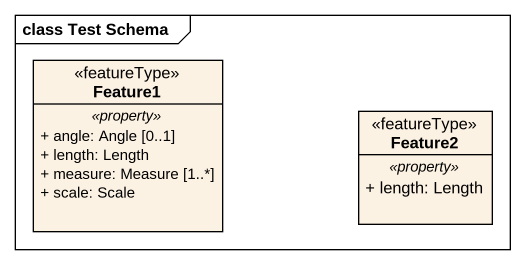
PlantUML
@startuml
mainframe class Test Schema
hide circle
hide empty members
skinparam classAttributeIconSize 0
class Feature1 <<featureType>> {
  .. <<property>> ..
  + angle: Angle [0..1]
  + length: Length
  + measure: Measure [1..*]
  + scale: Scale
}
class Feature2 <<featureType>> {
  .. <<property>> ..
  + length: Length
}
@enduml
